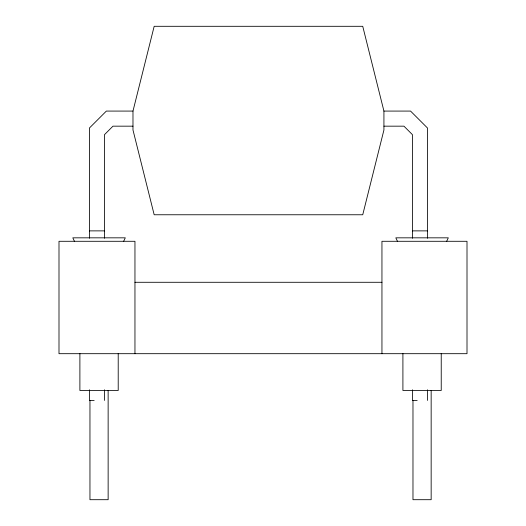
<?xml version="1.0" encoding="UTF-8"?>
<svg xmlns="http://www.w3.org/2000/svg" width="526" height="526" viewBox="0 0 526 526"><rect width="100%" height="100%" fill="white"/><g stroke="black" fill="none" stroke-linecap="round" stroke-linejoin="round"><path stroke-width="0.79" d="M132.979 111.078L154.177 26.3L362.736 26.3L383.927 111.078L383.927 129.988L362.736 214.766L154.177 214.766L132.979 129.988L132.979 111.078L106.364 111.078L89.407 128.035L89.407 238.245M123.61 241.368L125.3 237.831L72.798 237.831L74.488 241.368M446.627 241.368L448.316 237.831L395.822 237.831L397.505 241.368M383.927 111.078L410.55 111.078L427.507 128.035L427.507 238.245M132.979 126.168L112.972 126.168L104.496 134.649L104.496 238.245M383.927 126.168L403.935 126.168L412.417 134.649L412.417 238.245M89.407 230.875L104.496 230.875M412.417 230.875L427.507 230.875M134.958 282.284L381.948 282.284M94.167 400.431L89.407 400.431L89.407 389.786M417.177 400.431L412.417 400.431L412.417 389.786M441.229 353.571L441.229 390.476L402.909 390.476L402.909 353.571M431.156 390.476L431.156 499.7L412.976 499.7L412.976 400.332M427.507 389.786L427.507 400.431M381.948 353.689L381.948 241.289L467.003 241.289L467.003 353.689L58.997 353.689L58.997 241.289L134.958 241.289L134.958 353.689M118.212 353.571L118.212 390.476L79.893 390.476L79.893 353.571M108.139 390.476L108.139 499.7L89.959 499.7L89.959 400.332M104.496 389.786L104.496 400.431"/></g></svg>
